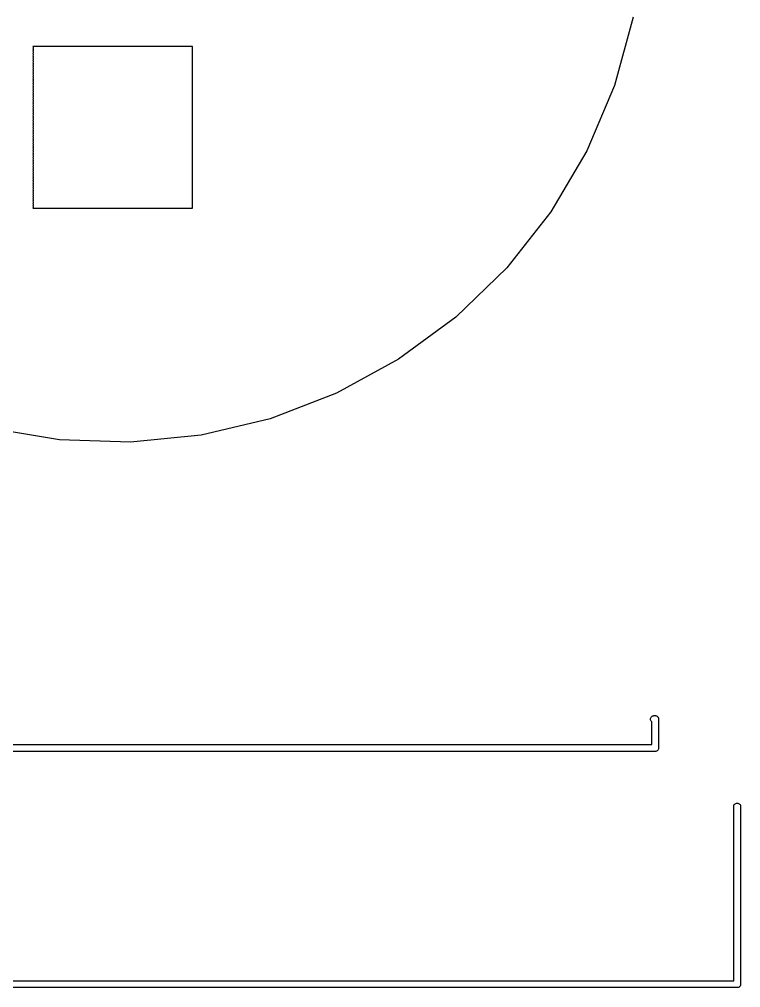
# Model space of a CAD drawing. Extents: x 1.13 to 10.7, y -7.15 to -1.11.
# Drawn here: x 1.836 to 2.328, y -7.082 to -6.421 of the extents above; entities that cross this region are included whole.
import ezdxf

# ---------------------------------------------------------------- set-up
doc = ezdxf.new("R2010")
doc.units = 0
doc.header["$MEASUREMENT"] = 0
doc.layers.add('BLACK', color=7, linetype='CONTINUOUS')

msp = doc.modelspace()

# ---------------------------------------------------------------- linework, layer by layer
at = {"layer": 'BLACK', "linetype": 'CONTINUOUS'}
for p, q in [((2.25495, -6.41978), (2.24216, -6.46645)), ((1.84554, -6.4398), (1.84564, -6.44013)), ((1.95446, -6.4398), (1.84554, -6.4398)), ((1.84564, -6.44105), (1.84554, -6.44138)), ((1.84554, -6.44138), (1.84564, -6.4417)), ((1.84564, -6.44263), (1.84554, -6.44295)), ((1.84554, -6.44295), (1.84564, -6.44328)), ((1.84564, -6.44013), (1.84568, -6.44059)), ((1.84568, -6.44059), (1.84564, -6.44105)), ((1.84564, -6.4417), (1.84568, -6.44217)), ((1.84568, -6.44217), (1.84564, -6.44263)), ((1.84564, -6.44328), (1.84568, -6.44374)), ((1.84568, -6.44374), (1.84564, -6.4442)), ((1.95432, -6.44059), (1.95436, -6.44013)), ((1.95436, -6.44105), (1.95432, -6.44059)), ((1.95432, -6.44217), (1.95436, -6.4417)), ((1.95436, -6.44263), (1.95432, -6.44217)), ((1.95432, -6.44374), (1.95436, -6.44328)), ((1.95436, -6.4442), (1.95432, -6.44374)), ((1.95436, -6.44013), (1.95446, -6.4398)), ((1.95446, -6.44138), (1.95436, -6.44105)), ((1.95436, -6.4417), (1.95446, -6.44138)), ((1.95446, -6.44295), (1.95436, -6.44263)), ((1.95436, -6.44328), (1.95446, -6.44295)), ((1.84564, -6.4442), (1.84554, -6.44453)), ((1.84554, -6.44453), (1.84564, -6.44485)), ((1.84564, -6.44578), (1.84554, -6.4461)), ((1.84554, -6.4461), (1.84564, -6.44643)), ((1.84564, -6.44735), (1.84554, -6.44768)), ((1.84554, -6.44768), (1.84564, -6.448)), ((1.84564, -6.44893), (1.84554, -6.44925)), ((1.84554, -6.44925), (1.84564, -6.44958)), ((1.84564, -6.44485), (1.84568, -6.44531)), ((1.84568, -6.44531), (1.84564, -6.44578)), ((1.84564, -6.44643), (1.84568, -6.44689)), ((1.84568, -6.44689), (1.84564, -6.44735)), ((1.84564, -6.448), (1.84568, -6.44846)), ((1.84568, -6.44846), (1.84564, -6.44893)), ((1.84564, -6.44958), (1.84568, -6.45004)), ((1.84568, -6.45004), (1.84564, -6.4505)), ((1.95432, -6.44531), (1.95436, -6.44485)), ((1.95436, -6.44578), (1.95432, -6.44531)), ((1.95432, -6.44689), (1.95436, -6.44643)), ((1.95436, -6.44735), (1.95432, -6.44689)), ((1.95432, -6.44846), (1.95436, -6.448)), ((1.95436, -6.44893), (1.95432, -6.44846)), ((1.95432, -6.45004), (1.95436, -6.44958)), ((1.95436, -6.4505), (1.95432, -6.45004)), ((1.95446, -6.44453), (1.95436, -6.4442)), ((1.95436, -6.44485), (1.95446, -6.44453)), ((1.95446, -6.4461), (1.95436, -6.44578)), ((1.95436, -6.44643), (1.95446, -6.4461)), ((1.95446, -6.44768), (1.95436, -6.44735)), ((1.95436, -6.448), (1.95446, -6.44768)), ((1.95446, -6.44925), (1.95436, -6.44893)), ((1.95436, -6.44958), (1.95446, -6.44925)), ((1.84564, -6.4505), (1.84554, -6.45083)), ((1.84554, -6.45083), (1.84564, -6.45115)), ((1.84564, -6.45208), (1.84554, -6.4524)), ((1.84554, -6.4524), (1.84564, -6.45273)), ((1.84564, -6.45365), (1.84554, -6.45398)), ((1.84554, -6.45398), (1.84564, -6.4543)), ((1.84564, -6.45523), (1.84554, -6.45555)), ((1.84554, -6.45555), (1.84564, -6.45588)), ((1.84564, -6.4568), (1.84554, -6.45713)), ((1.84564, -6.45115), (1.84568, -6.45161)), ((1.84568, -6.45161), (1.84564, -6.45208)), ((1.84564, -6.45273), (1.84568, -6.45319)), ((1.84568, -6.45319), (1.84564, -6.45365)), ((1.84564, -6.4543), (1.84568, -6.45476)), ((1.84568, -6.45476), (1.84564, -6.45523)), ((1.84564, -6.45588), (1.84568, -6.45634)), ((1.84568, -6.45634), (1.84564, -6.4568)), ((1.95432, -6.45161), (1.95436, -6.45115)), ((1.95436, -6.45208), (1.95432, -6.45161)), ((1.95432, -6.45319), (1.95436, -6.45273)), ((1.95436, -6.45365), (1.95432, -6.45319)), ((1.95432, -6.45476), (1.95436, -6.4543)), ((1.95436, -6.45523), (1.95432, -6.45476)), ((1.95432, -6.45634), (1.95436, -6.45588)), ((1.95436, -6.4568), (1.95432, -6.45634)), ((1.95446, -6.45083), (1.95436, -6.4505)), ((1.95436, -6.45115), (1.95446, -6.45083)), ((1.95446, -6.4524), (1.95436, -6.45208)), ((1.95436, -6.45273), (1.95446, -6.4524)), ((1.95446, -6.45398), (1.95436, -6.45365)), ((1.95436, -6.4543), (1.95446, -6.45398)), ((1.95446, -6.45555), (1.95436, -6.45523)), ((1.95436, -6.45588), (1.95446, -6.45555)), ((1.95446, -6.45713), (1.95436, -6.4568)), ((1.84554, -6.45713), (1.84564, -6.45745)), ((1.84564, -6.45838), (1.84554, -6.4587)), ((1.84554, -6.4587), (1.84564, -6.45903)), ((1.84564, -6.45995), (1.84554, -6.46028)), ((1.84554, -6.46028), (1.84564, -6.4606)), ((1.84564, -6.46153), (1.84554, -6.46185)), ((1.84554, -6.46185), (1.84564, -6.46217)), ((1.84564, -6.4631), (1.84554, -6.46343)), ((1.84554, -6.46343), (1.84564, -6.46375)), ((1.84564, -6.45745), (1.84568, -6.45791)), ((1.84568, -6.45791), (1.84564, -6.45838)), ((1.84564, -6.45903), (1.84568, -6.45949)), ((1.84568, -6.45949), (1.84564, -6.45995)), ((1.84564, -6.4606), (1.84568, -6.46106)), ((1.84568, -6.46106), (1.84564, -6.46153)), ((1.84564, -6.46217), (1.84568, -6.46264)), ((1.84568, -6.46264), (1.84564, -6.4631)), ((1.95432, -6.45791), (1.95436, -6.45745)), ((1.95436, -6.45838), (1.95432, -6.45791)), ((1.95432, -6.45949), (1.95436, -6.45903)), ((1.95436, -6.45995), (1.95432, -6.45949)), ((1.95432, -6.46106), (1.95436, -6.4606)), ((1.95436, -6.46153), (1.95432, -6.46106)), ((1.95432, -6.46264), (1.95436, -6.46217)), ((1.95436, -6.4631), (1.95432, -6.46264)), ((1.95436, -6.45745), (1.95446, -6.45713)), ((1.95446, -6.4587), (1.95436, -6.45838)), ((1.95436, -6.45903), (1.95446, -6.4587)), ((1.95446, -6.46028), (1.95436, -6.45995)), ((1.95436, -6.4606), (1.95446, -6.46028)), ((1.95446, -6.46185), (1.95436, -6.46153)), ((1.95436, -6.46217), (1.95446, -6.46185)), ((1.95446, -6.46343), (1.95436, -6.4631)), ((1.95436, -6.46375), (1.95446, -6.46343)), ((1.84564, -6.46468), (1.84554, -6.465)), ((1.84554, -6.465), (1.84564, -6.46532)), ((1.84564, -6.46625), (1.84554, -6.46657)), ((1.84554, -6.46657), (1.84564, -6.4669)), ((1.84564, -6.46783), (1.84554, -6.46815)), ((1.84554, -6.46815), (1.84564, -6.46847)), ((1.84564, -6.4694), (1.84554, -6.46972)), ((1.84554, -6.46972), (1.84564, -6.47005)), ((1.84564, -6.46375), (1.84568, -6.46421)), ((1.84568, -6.46421), (1.84564, -6.46468)), ((1.84564, -6.46532), (1.84568, -6.46579)), ((1.84568, -6.46579), (1.84564, -6.46625)), ((1.84564, -6.4669), (1.84568, -6.46736)), ((1.84568, -6.46736), (1.84564, -6.46783)), ((1.84564, -6.46847), (1.84568, -6.46894)), ((1.84568, -6.46894), (1.84564, -6.4694)), ((1.84564, -6.47005), (1.84568, -6.47051)), ((1.95432, -6.46421), (1.95436, -6.46375)), ((1.95436, -6.46468), (1.95432, -6.46421)), ((1.95432, -6.46579), (1.95436, -6.46532)), ((1.95436, -6.46625), (1.95432, -6.46579)), ((1.95432, -6.46736), (1.95436, -6.4669)), ((1.95436, -6.46783), (1.95432, -6.46736)), ((1.95432, -6.46894), (1.95436, -6.46847)), ((1.95436, -6.4694), (1.95432, -6.46894)), ((1.95432, -6.47051), (1.95436, -6.47005)), ((1.95446, -6.465), (1.95436, -6.46468)), ((1.95436, -6.46532), (1.95446, -6.465)), ((1.95446, -6.46657), (1.95436, -6.46625)), ((1.95436, -6.4669), (1.95446, -6.46657)), ((1.95446, -6.46815), (1.95436, -6.46783)), ((1.95436, -6.46847), (1.95446, -6.46815)), ((1.95446, -6.46972), (1.95436, -6.4694)), ((1.95436, -6.47005), (1.95446, -6.46972)), ((2.24216, -6.46645), (2.22327, -6.511)), ((1.84564, -6.47097), (1.84554, -6.4713)), ((1.84554, -6.4713), (1.84564, -6.47162)), ((1.84564, -6.47255), (1.84554, -6.47287)), ((1.84554, -6.47287), (1.84564, -6.4732)), ((1.84564, -6.47412), (1.84554, -6.47445)), ((1.84554, -6.47445), (1.84564, -6.47477)), ((1.84564, -6.4757), (1.84554, -6.47602)), ((1.84554, -6.47602), (1.84564, -6.47635)), ((1.84568, -6.47051), (1.84564, -6.47097)), ((1.84564, -6.47162), (1.84568, -6.47209)), ((1.84568, -6.47209), (1.84564, -6.47255)), ((1.84564, -6.4732), (1.84568, -6.47366)), ((1.84568, -6.47366), (1.84564, -6.47412)), ((1.84564, -6.47477), (1.84568, -6.47524)), ((1.84568, -6.47524), (1.84564, -6.4757)), ((1.84564, -6.47635), (1.84568, -6.47681)), ((1.95436, -6.47097), (1.95432, -6.47051)), ((1.95432, -6.47209), (1.95436, -6.47162)), ((1.95436, -6.47255), (1.95432, -6.47209)), ((1.95432, -6.47366), (1.95436, -6.4732)), ((1.95436, -6.47412), (1.95432, -6.47366)), ((1.95432, -6.47524), (1.95436, -6.47477)), ((1.95436, -6.4757), (1.95432, -6.47524)), ((1.95432, -6.47681), (1.95436, -6.47635)), ((1.95446, -6.4713), (1.95436, -6.47097)), ((1.95436, -6.47162), (1.95446, -6.4713)), ((1.95446, -6.47287), (1.95436, -6.47255)), ((1.95436, -6.4732), (1.95446, -6.47287)), ((1.95446, -6.47445), (1.95436, -6.47412)), ((1.95436, -6.47477), (1.95446, -6.47445)), ((1.95446, -6.47602), (1.95436, -6.4757)), ((1.95436, -6.47635), (1.95446, -6.47602)), ((1.84564, -6.47727), (1.84554, -6.4776)), ((1.84554, -6.4776), (1.84564, -6.47792)), ((1.84564, -6.47885), (1.84554, -6.47917)), ((1.84554, -6.47917), (1.84564, -6.4795)), ((1.84564, -6.48042), (1.84554, -6.48075)), ((1.84554, -6.48075), (1.84564, -6.48107)), ((1.84564, -6.482), (1.84554, -6.48232)), ((1.84554, -6.48232), (1.84564, -6.48265)), ((1.84568, -6.47681), (1.84564, -6.47727)), ((1.84564, -6.47792), (1.84568, -6.47839)), ((1.84568, -6.47839), (1.84564, -6.47885)), ((1.84564, -6.4795), (1.84568, -6.47996)), ((1.84568, -6.47996), (1.84564, -6.48042)), ((1.84564, -6.48107), (1.84568, -6.48154)), ((1.84568, -6.48154), (1.84564, -6.482)), ((1.84564, -6.48265), (1.84568, -6.48311)), ((1.84568, -6.48311), (1.84564, -6.48357)), ((1.95436, -6.47727), (1.95432, -6.47681)), ((1.95432, -6.47839), (1.95436, -6.47792)), ((1.95436, -6.47885), (1.95432, -6.47839)), ((1.95432, -6.47996), (1.95436, -6.4795)), ((1.95436, -6.48042), (1.95432, -6.47996)), ((1.95432, -6.48154), (1.95436, -6.48107)), ((1.95436, -6.482), (1.95432, -6.48154)), ((1.95432, -6.48311), (1.95436, -6.48265)), ((1.95436, -6.48357), (1.95432, -6.48311)), ((1.95446, -6.4776), (1.95436, -6.47727)), ((1.95436, -6.47792), (1.95446, -6.4776)), ((1.95446, -6.47917), (1.95436, -6.47885)), ((1.95436, -6.4795), (1.95446, -6.47917)), ((1.95446, -6.48075), (1.95436, -6.48042)), ((1.95436, -6.48107), (1.95446, -6.48075)), ((1.95446, -6.48232), (1.95436, -6.482)), ((1.95436, -6.48265), (1.95446, -6.48232)), ((1.84564, -6.48357), (1.84554, -6.4839)), ((1.84554, -6.4839), (1.84564, -6.48422)), ((1.84564, -6.48515), (1.84554, -6.48547)), ((1.84554, -6.48547), (1.84564, -6.4858)), ((1.84564, -6.48672), (1.84554, -6.48705)), ((1.84554, -6.48705), (1.84564, -6.48737)), ((1.84564, -6.4883), (1.84554, -6.48862)), ((1.84554, -6.48862), (1.84564, -6.48895)), ((1.84564, -6.48987), (1.84554, -6.4902)), ((1.84564, -6.48422), (1.84568, -6.48469)), ((1.84568, -6.48469), (1.84564, -6.48515)), ((1.84564, -6.4858), (1.84568, -6.48626)), ((1.84568, -6.48626), (1.84564, -6.48672)), ((1.84564, -6.48737), (1.84568, -6.48783)), ((1.84568, -6.48783), (1.84564, -6.4883)), ((1.84564, -6.48895), (1.84568, -6.48941)), ((1.84568, -6.48941), (1.84564, -6.48987)), ((1.95432, -6.48469), (1.95436, -6.48422)), ((1.95436, -6.48515), (1.95432, -6.48469)), ((1.95432, -6.48626), (1.95436, -6.4858)), ((1.95436, -6.48672), (1.95432, -6.48626)), ((1.95432, -6.48783), (1.95436, -6.48737)), ((1.95436, -6.4883), (1.95432, -6.48783)), ((1.95432, -6.48941), (1.95436, -6.48895)), ((1.95436, -6.48987), (1.95432, -6.48941)), ((1.95446, -6.4839), (1.95436, -6.48357)), ((1.95436, -6.48422), (1.95446, -6.4839)), ((1.95446, -6.48547), (1.95436, -6.48515)), ((1.95436, -6.4858), (1.95446, -6.48547)), ((1.95446, -6.48705), (1.95436, -6.48672)), ((1.95436, -6.48737), (1.95446, -6.48705)), ((1.95446, -6.48862), (1.95436, -6.4883)), ((1.95436, -6.48895), (1.95446, -6.48862)), ((1.95446, -6.4902), (1.95436, -6.48987)), ((1.84554, -6.4902), (1.84564, -6.49052)), ((1.84564, -6.49145), (1.84554, -6.49177)), ((1.84554, -6.49177), (1.84564, -6.4921)), ((1.84564, -6.49302), (1.84554, -6.49335)), ((1.84554, -6.49335), (1.84564, -6.49367)), ((1.84564, -6.4946), (1.84554, -6.49492)), ((1.84554, -6.49492), (1.84564, -6.49525)), ((1.84564, -6.49617), (1.84554, -6.4965)), ((1.84554, -6.4965), (1.84564, -6.49682)), ((1.84564, -6.49052), (1.84568, -6.49098)), ((1.84568, -6.49098), (1.84564, -6.49145)), ((1.84564, -6.4921), (1.84568, -6.49256)), ((1.84568, -6.49256), (1.84564, -6.49302)), ((1.84564, -6.49367), (1.84568, -6.49413)), ((1.84568, -6.49413), (1.84564, -6.4946)), ((1.84564, -6.49525), (1.84568, -6.49571)), ((1.84568, -6.49571), (1.84564, -6.49617)), ((1.95432, -6.49098), (1.95436, -6.49052)), ((1.95436, -6.49145), (1.95432, -6.49098)), ((1.95432, -6.49256), (1.95436, -6.4921)), ((1.95436, -6.49302), (1.95432, -6.49256)), ((1.95432, -6.49413), (1.95436, -6.49367)), ((1.95436, -6.4946), (1.95432, -6.49413)), ((1.95432, -6.49571), (1.95436, -6.49525)), ((1.95436, -6.49617), (1.95432, -6.49571)), ((1.95436, -6.49052), (1.95446, -6.4902)), ((1.95446, -6.49177), (1.95436, -6.49145)), ((1.95436, -6.4921), (1.95446, -6.49177)), ((1.95446, -6.49335), (1.95436, -6.49302)), ((1.95436, -6.49367), (1.95446, -6.49335)), ((1.95446, -6.49492), (1.95436, -6.4946)), ((1.95436, -6.49525), (1.95446, -6.49492)), ((1.95446, -6.4965), (1.95436, -6.49617)), ((1.95436, -6.49682), (1.95446, -6.4965)), ((1.84564, -6.49775), (1.84554, -6.49807)), ((1.84554, -6.49807), (1.84564, -6.4984)), ((1.84564, -6.49932), (1.84554, -6.49965)), ((1.84554, -6.49965), (1.84564, -6.49997)), ((1.84564, -6.5009), (1.84554, -6.50122)), ((1.84554, -6.50122), (1.84564, -6.50154)), ((1.84564, -6.50247), (1.84554, -6.5028)), ((1.84554, -6.5028), (1.84564, -6.50312)), ((1.84564, -6.49682), (1.84568, -6.49728)), ((1.84568, -6.49728), (1.84564, -6.49775)), ((1.84564, -6.4984), (1.84568, -6.49886)), ((1.84568, -6.49886), (1.84564, -6.49932)), ((1.84564, -6.49997), (1.84568, -6.50043)), ((1.84568, -6.50043), (1.84564, -6.5009)), ((1.84564, -6.50154), (1.84568, -6.50201)), ((1.84568, -6.50201), (1.84564, -6.50247)), ((1.84564, -6.50312), (1.84568, -6.50358)), ((1.95432, -6.49728), (1.95436, -6.49682)), ((1.95436, -6.49775), (1.95432, -6.49728)), ((1.95432, -6.49886), (1.95436, -6.4984)), ((1.95436, -6.49932), (1.95432, -6.49886)), ((1.95432, -6.50043), (1.95436, -6.49997)), ((1.95436, -6.5009), (1.95432, -6.50043)), ((1.95432, -6.50201), (1.95436, -6.50154)), ((1.95436, -6.50247), (1.95432, -6.50201)), ((1.95432, -6.50358), (1.95436, -6.50312)), ((1.95446, -6.49807), (1.95436, -6.49775)), ((1.95436, -6.4984), (1.95446, -6.49807)), ((1.95446, -6.49965), (1.95436, -6.49932)), ((1.95436, -6.49997), (1.95446, -6.49965)), ((1.95446, -6.50122), (1.95436, -6.5009)), ((1.95436, -6.50154), (1.95446, -6.50122)), ((1.95446, -6.5028), (1.95436, -6.50247)), ((1.95436, -6.50312), (1.95446, -6.5028)), ((1.84564, -6.50405), (1.84554, -6.50437)), ((1.84554, -6.50437), (1.84564, -6.50469)), ((1.84564, -6.50562), (1.84554, -6.50594)), ((1.84554, -6.50594), (1.84564, -6.50627)), ((1.84564, -6.5072), (1.84554, -6.50752)), ((1.84554, -6.50752), (1.84564, -6.50784)), ((1.84564, -6.50877), (1.84554, -6.50909)), ((1.84554, -6.50909), (1.84564, -6.50942)), ((1.84568, -6.50358), (1.84564, -6.50405)), ((1.84564, -6.50469), (1.84568, -6.50516)), ((1.84568, -6.50516), (1.84564, -6.50562)), ((1.84564, -6.50627), (1.84568, -6.50673)), ((1.84568, -6.50673), (1.84564, -6.5072)), ((1.84564, -6.50784), (1.84568, -6.50831)), ((1.84568, -6.50831), (1.84564, -6.50877)), ((1.84564, -6.50942), (1.84568, -6.50988)), ((1.95436, -6.50405), (1.95432, -6.50358)), ((1.95432, -6.50516), (1.95436, -6.50469)), ((1.95436, -6.50562), (1.95432, -6.50516)), ((1.95432, -6.50673), (1.95436, -6.50627)), ((1.95436, -6.5072), (1.95432, -6.50673)), ((1.95432, -6.50831), (1.95436, -6.50784)), ((1.95436, -6.50877), (1.95432, -6.50831)), ((1.95432, -6.50988), (1.95436, -6.50942)), ((1.95446, -6.50437), (1.95436, -6.50405)), ((1.95436, -6.50469), (1.95446, -6.50437)), ((1.95446, -6.50594), (1.95436, -6.50562)), ((1.95436, -6.50627), (1.95446, -6.50594)), ((1.95446, -6.50752), (1.95436, -6.5072)), ((1.95436, -6.50784), (1.95446, -6.50752)), ((1.95446, -6.50909), (1.95436, -6.50877)), ((1.95436, -6.50942), (1.95446, -6.50909)), ((1.84564, -6.51034), (1.84554, -6.51067)), ((1.84554, -6.51067), (1.84564, -6.51099)), ((1.84564, -6.51192), (1.84554, -6.51224)), ((1.84554, -6.51224), (1.84564, -6.51257)), ((1.84564, -6.51349), (1.84554, -6.51382)), ((1.84554, -6.51382), (1.84564, -6.51414)), ((1.84564, -6.51507), (1.84554, -6.51539)), ((1.84554, -6.51539), (1.84564, -6.51572)), ((1.84568, -6.50988), (1.84564, -6.51034)), ((1.84564, -6.51099), (1.84568, -6.51146)), ((1.84568, -6.51146), (1.84564, -6.51192)), ((1.84564, -6.51257), (1.84568, -6.51303)), ((1.84568, -6.51303), (1.84564, -6.51349)), ((1.84564, -6.51414), (1.84568, -6.51461)), ((1.84568, -6.51461), (1.84564, -6.51507)), ((1.84564, -6.51572), (1.84568, -6.51618)), ((1.84568, -6.51618), (1.84564, -6.51664)), ((1.95436, -6.51034), (1.95432, -6.50988)), ((1.95432, -6.51146), (1.95436, -6.51099)), ((1.95436, -6.51192), (1.95432, -6.51146)), ((1.95432, -6.51303), (1.95436, -6.51257)), ((1.95436, -6.51349), (1.95432, -6.51303)), ((1.95432, -6.51461), (1.95436, -6.51414)), ((1.95436, -6.51507), (1.95432, -6.51461)), ((1.95432, -6.51618), (1.95436, -6.51572)), ((1.95436, -6.51664), (1.95432, -6.51618)), ((1.95446, -6.51067), (1.95436, -6.51034)), ((1.95436, -6.51099), (1.95446, -6.51067)), ((1.95446, -6.51224), (1.95436, -6.51192)), ((1.95436, -6.51257), (1.95446, -6.51224)), ((1.95446, -6.51382), (1.95436, -6.51349)), ((1.95436, -6.51414), (1.95446, -6.51382)), ((1.95446, -6.51539), (1.95436, -6.51507)), ((1.95436, -6.51572), (1.95446, -6.51539)), ((2.22327, -6.511), (2.19862, -6.55263)), ((1.84564, -6.51664), (1.84554, -6.51697)), ((1.84554, -6.51697), (1.84564, -6.51729)), ((1.84564, -6.51822), (1.84554, -6.51854)), ((1.84554, -6.51854), (1.84564, -6.51887)), ((1.84564, -6.51979), (1.84554, -6.52012)), ((1.84554, -6.52012), (1.84564, -6.52044)), ((1.84564, -6.52137), (1.84554, -6.52169)), ((1.84554, -6.52169), (1.84564, -6.52202)), ((1.84564, -6.52294), (1.84554, -6.52327)), ((1.84564, -6.51729), (1.84568, -6.51776)), ((1.84568, -6.51776), (1.84564, -6.51822)), ((1.84564, -6.51887), (1.84568, -6.51933)), ((1.84568, -6.51933), (1.84564, -6.51979)), ((1.84564, -6.52044), (1.84568, -6.52091)), ((1.84568, -6.52091), (1.84564, -6.52137)), ((1.84564, -6.52202), (1.84568, -6.52248)), ((1.84568, -6.52248), (1.84564, -6.52294)), ((1.95432, -6.51776), (1.95436, -6.51729)), ((1.95436, -6.51822), (1.95432, -6.51776)), ((1.95432, -6.51933), (1.95436, -6.51887)), ((1.95436, -6.51979), (1.95432, -6.51933)), ((1.95432, -6.52091), (1.95436, -6.52044)), ((1.95436, -6.52137), (1.95432, -6.52091)), ((1.95432, -6.52248), (1.95436, -6.52202)), ((1.95436, -6.52294), (1.95432, -6.52248)), ((1.95446, -6.51697), (1.95436, -6.51664)), ((1.95436, -6.51729), (1.95446, -6.51697)), ((1.95446, -6.51854), (1.95436, -6.51822)), ((1.95436, -6.51887), (1.95446, -6.51854)), ((1.95446, -6.52012), (1.95436, -6.51979)), ((1.95436, -6.52044), (1.95446, -6.52012)), ((1.95446, -6.52169), (1.95436, -6.52137)), ((1.95436, -6.52202), (1.95446, -6.52169)), ((1.95446, -6.52327), (1.95436, -6.52294)), ((1.84554, -6.52327), (1.84564, -6.52359)), ((1.84564, -6.52452), (1.84554, -6.52484)), ((1.84554, -6.52484), (1.84564, -6.52517)), ((1.84564, -6.52609), (1.84554, -6.52642)), ((1.84554, -6.52642), (1.84564, -6.52674)), ((1.84564, -6.52767), (1.84554, -6.52799)), ((1.84554, -6.52799), (1.84564, -6.52832)), ((1.84564, -6.52924), (1.84554, -6.52957)), ((1.84554, -6.52957), (1.84564, -6.52989)), ((1.84564, -6.52359), (1.84568, -6.52406)), ((1.84568, -6.52406), (1.84564, -6.52452)), ((1.84564, -6.52517), (1.84568, -6.52563)), ((1.84568, -6.52563), (1.84564, -6.52609)), ((1.84564, -6.52674), (1.84568, -6.5272)), ((1.84568, -6.5272), (1.84564, -6.52767)), ((1.84564, -6.52832), (1.84568, -6.52878)), ((1.84568, -6.52878), (1.84564, -6.52924)), ((1.95432, -6.52406), (1.95436, -6.52359)), ((1.95436, -6.52452), (1.95432, -6.52406)), ((1.95432, -6.52563), (1.95436, -6.52517)), ((1.95436, -6.52609), (1.95432, -6.52563)), ((1.95432, -6.5272), (1.95436, -6.52674)), ((1.95436, -6.52767), (1.95432, -6.5272)), ((1.95432, -6.52878), (1.95436, -6.52832)), ((1.95436, -6.52924), (1.95432, -6.52878)), ((1.95436, -6.52359), (1.95446, -6.52327)), ((1.95446, -6.52484), (1.95436, -6.52452)), ((1.95436, -6.52517), (1.95446, -6.52484)), ((1.95446, -6.52642), (1.95436, -6.52609)), ((1.95436, -6.52674), (1.95446, -6.52642)), ((1.95446, -6.52799), (1.95436, -6.52767)), ((1.95436, -6.52832), (1.95446, -6.52799)), ((1.95446, -6.52957), (1.95436, -6.52924)), ((1.95436, -6.52989), (1.95446, -6.52957)), ((1.84564, -6.53082), (1.84554, -6.53114)), ((1.84554, -6.53114), (1.84564, -6.53147)), ((1.84564, -6.53239), (1.84554, -6.53272)), ((1.84554, -6.53272), (1.84564, -6.53304)), ((1.84564, -6.53397), (1.84554, -6.53429)), ((1.84554, -6.53429), (1.84564, -6.53462)), ((1.84564, -6.53554), (1.84554, -6.53587)), ((1.84554, -6.53587), (1.84564, -6.53619)), ((1.84564, -6.52989), (1.84568, -6.53035)), ((1.84568, -6.53035), (1.84564, -6.53082)), ((1.84564, -6.53147), (1.84568, -6.53193)), ((1.84568, -6.53193), (1.84564, -6.53239)), ((1.84564, -6.53304), (1.84568, -6.5335)), ((1.84568, -6.5335), (1.84564, -6.53397)), ((1.84564, -6.53462), (1.84568, -6.53508)), ((1.84568, -6.53508), (1.84564, -6.53554)), ((1.84564, -6.53619), (1.84568, -6.53665)), ((1.95432, -6.53035), (1.95436, -6.52989)), ((1.95436, -6.53082), (1.95432, -6.53035)), ((1.95432, -6.53193), (1.95436, -6.53147)), ((1.95436, -6.53239), (1.95432, -6.53193)), ((1.95432, -6.5335), (1.95436, -6.53304)), ((1.95436, -6.53397), (1.95432, -6.5335)), ((1.95432, -6.53508), (1.95436, -6.53462)), ((1.95436, -6.53554), (1.95432, -6.53508)), ((1.95432, -6.53665), (1.95436, -6.53619)), ((1.95446, -6.53114), (1.95436, -6.53082)), ((1.95436, -6.53147), (1.95446, -6.53114)), ((1.95446, -6.53272), (1.95436, -6.53239)), ((1.95436, -6.53304), (1.95446, -6.53272)), ((1.95446, -6.53429), (1.95436, -6.53397)), ((1.95436, -6.53462), (1.95446, -6.53429)), ((1.95446, -6.53587), (1.95436, -6.53554)), ((1.95436, -6.53619), (1.95446, -6.53587)), ((1.84564, -6.53712), (1.84554, -6.53744)), ((1.84554, -6.53744), (1.84564, -6.53777)), ((1.84564, -6.53869), (1.84554, -6.53902)), ((1.84554, -6.53902), (1.84564, -6.53934)), ((1.84564, -6.54027), (1.84554, -6.54059)), ((1.84554, -6.54059), (1.84564, -6.54091)), ((1.84564, -6.54184), (1.84554, -6.54217)), ((1.84554, -6.54217), (1.84564, -6.54249)), ((1.84568, -6.53665), (1.84564, -6.53712)), ((1.84564, -6.53777), (1.84568, -6.53823)), ((1.84568, -6.53823), (1.84564, -6.53869)), ((1.84564, -6.53934), (1.84568, -6.5398)), ((1.84568, -6.5398), (1.84564, -6.54027)), ((1.84564, -6.54091), (1.84568, -6.54138)), ((1.84568, -6.54138), (1.84564, -6.54184)), ((1.84564, -6.54249), (1.84568, -6.54295)), ((1.95436, -6.53712), (1.95432, -6.53665)), ((1.95432, -6.53823), (1.95436, -6.53777)), ((1.95436, -6.53869), (1.95432, -6.53823)), ((1.95432, -6.5398), (1.95436, -6.53934)), ((1.95436, -6.54027), (1.95432, -6.5398)), ((1.95432, -6.54138), (1.95436, -6.54091)), ((1.95436, -6.54184), (1.95432, -6.54138)), ((1.95432, -6.54295), (1.95436, -6.54249)), ((1.95446, -6.53744), (1.95436, -6.53712)), ((1.95436, -6.53777), (1.95446, -6.53744)), ((1.95446, -6.53902), (1.95436, -6.53869)), ((1.95436, -6.53934), (1.95446, -6.53902)), ((1.95446, -6.54059), (1.95436, -6.54027)), ((1.95436, -6.54091), (1.95446, -6.54059)), ((1.95446, -6.54217), (1.95436, -6.54184)), ((1.95436, -6.54249), (1.95446, -6.54217)), ((1.84564, -6.54342), (1.84554, -6.54374)), ((1.84554, -6.54374), (1.84564, -6.54406)), ((1.84564, -6.54499), (1.84554, -6.54531)), ((1.84554, -6.54531), (1.84564, -6.54564)), ((1.84564, -6.54657), (1.84554, -6.54689)), ((1.84554, -6.54689), (1.84564, -6.54721)), ((1.84564, -6.54814), (1.84554, -6.54846)), ((1.84554, -6.54846), (1.84564, -6.54879)), ((1.84568, -6.54295), (1.84564, -6.54342)), ((1.84564, -6.54406), (1.84568, -6.54453)), ((1.84568, -6.54453), (1.84564, -6.54499)), ((1.84564, -6.54564), (1.84568, -6.5461)), ((1.84568, -6.5461), (1.84564, -6.54657)), ((1.84564, -6.54721), (1.84568, -6.54768)), ((1.84568, -6.54768), (1.84564, -6.54814)), ((1.84564, -6.54879), (1.84568, -6.54925)), ((1.84568, -6.54925), (1.84564, -6.54972)), ((1.95436, -6.54342), (1.95432, -6.54295)), ((1.95432, -6.54453), (1.95436, -6.54406)), ((1.95436, -6.54499), (1.95432, -6.54453)), ((1.95432, -6.5461), (1.95436, -6.54564)), ((1.95436, -6.54657), (1.95432, -6.5461)), ((1.95432, -6.54768), (1.95436, -6.54721)), ((1.95436, -6.54814), (1.95432, -6.54768)), ((1.95432, -6.54925), (1.95436, -6.54879)), ((1.95436, -6.54972), (1.95432, -6.54925)), ((1.95446, -6.54374), (1.95436, -6.54342)), ((1.95436, -6.54406), (1.95446, -6.54374)), ((1.95446, -6.54531), (1.95436, -6.54499)), ((1.95436, -6.54564), (1.95446, -6.54531)), ((1.95446, -6.54689), (1.95436, -6.54657)), ((1.95436, -6.54721), (1.95446, -6.54689)), ((1.95446, -6.54846), (1.95436, -6.54814)), ((1.95436, -6.54879), (1.95446, -6.54846)), ((1.84564, -6.54972), (1.84554, -6.55004)), ((1.84554, -6.55004), (1.95446, -6.55004)), ((1.95446, -6.55004), (1.95436, -6.54972)), ((2.19862, -6.55263), (2.16863, -6.5906)), ((2.16863, -6.5906), (2.13385, -6.62424)), ((2.13385, -6.62424), (2.0949, -6.65294)), ((2.0949, -6.65294), (2.05246, -6.67619)), ((2.05246, -6.67619), (2.00731, -6.69358)), ((2.00731, -6.69358), (1.96025, -6.7048)), ((1.86374, -6.70802), (1.81603, -6.69998)), ((1.96025, -6.7048), (1.9121, -6.70964)), ((1.9121, -6.70964), (1.86374, -6.70802)), ((2.26672, -6.89843), (2.26677, -6.89796)), ((2.26677, -6.89889), (2.26672, -6.89843)), ((2.26677, -6.89796), (2.2669, -6.89752)), ((2.2669, -6.89933), (2.26677, -6.89889)), ((2.2669, -6.89752), (2.26712, -6.89711)), ((2.26712, -6.89974), (2.2669, -6.89933)), ((2.26712, -6.89711), (2.26742, -6.89675)), ((2.26742, -6.89675), (2.26778, -6.89645)), ((2.26778, -6.89645), (2.26819, -6.89623)), ((2.26819, -6.89623), (2.26863, -6.8961)), ((2.26863, -6.8961), (2.26898, -6.89606)), ((2.26898, -6.89606), (2.26977, -6.89606)), ((2.26977, -6.89606), (2.26988, -6.89605)), ((2.26988, -6.89605), (2.27, -6.89606)), ((2.27, -6.89606), (2.27034, -6.8961)), ((2.27034, -6.8961), (2.27079, -6.89623)), ((2.27079, -6.89623), (2.2712, -6.89645)), ((2.2712, -6.89645), (2.27156, -6.89675)), ((2.27156, -6.89675), (2.27186, -6.89711)), ((2.27186, -6.89711), (2.27207, -6.89752)), ((2.27207, -6.89752), (2.27221, -6.89796)), ((2.27221, -6.89796), (2.27226, -6.89843)), ((2.27226, -6.89843), (2.27224, -6.89854)), ((2.27224, -6.89854), (2.27224, -6.91799)), ((2.26742, -6.9001), (2.26712, -6.89974)), ((2.26752, -6.90019), (2.26742, -6.9001)), ((2.26752, -6.91575), (2.26752, -6.90019)), ((1.52303, -6.91575), (2.26752, -6.91575)), ((2.27207, -6.91902), (2.27186, -6.91943)), ((2.27221, -6.91857), (2.27207, -6.91902)), ((2.27226, -6.91811), (2.27221, -6.91857)), ((2.27224, -6.91799), (2.27226, -6.91811)), ((2.26977, -6.92047), (1.52079, -6.92047)), ((2.26988, -6.92048), (2.26977, -6.92047)), ((2.27, -6.92047), (2.26988, -6.92048)), ((2.27034, -6.92044), (2.27, -6.92047)), ((2.27, -6.92047), (2.27, -6.92047)), ((2.27079, -6.9203), (2.27034, -6.92044)), ((2.2712, -6.92008), (2.27079, -6.9203)), ((2.27156, -6.91979), (2.2712, -6.92008)), ((2.27186, -6.91943), (2.27156, -6.91979)), ((2.32343, -6.95795), (2.32346, -6.95761)), ((2.32343, -7.07677), (2.32343, -6.95795)), ((2.32346, -6.95761), (2.32359, -6.95716)), ((2.32359, -6.95716), (2.32381, -6.95675)), ((2.32381, -6.95675), (2.32411, -6.95639)), ((2.32411, -6.95639), (2.32447, -6.9561)), ((2.32447, -6.9561), (2.32488, -6.95588)), ((2.32488, -6.95588), (2.32532, -6.95574)), ((2.32532, -6.95574), (2.32579, -6.9557)), ((2.32579, -6.9557), (2.32625, -6.95574)), ((2.32625, -6.95574), (2.3267, -6.95588)), ((2.3267, -6.95588), (2.32711, -6.9561)), ((2.32711, -6.9561), (2.32747, -6.95639)), ((2.32747, -6.95639), (2.32776, -6.95675)), ((2.32776, -6.95675), (2.32798, -6.95716)), ((2.32798, -6.95716), (2.32812, -6.95761)), ((2.32812, -6.95761), (2.32815, -6.95795)), ((2.32815, -6.95795), (2.32815, -7.07902)), ((1.46713, -7.07677), (2.32343, -7.07677)), ((2.32567, -7.0815), (1.46488, -7.0815)), ((2.32579, -7.08151), (2.32567, -7.0815)), ((2.3259, -7.0815), (2.32579, -7.08151)), ((2.32625, -7.08146), (2.3259, -7.0815)), ((2.3259, -7.0815), (2.3259, -7.0815)), ((2.3267, -7.08133), (2.32625, -7.08146)), ((2.32711, -7.08111), (2.3267, -7.08133)), ((2.32747, -7.08081), (2.32711, -7.08111)), ((2.32776, -7.08045), (2.32747, -7.08081)), ((2.32798, -7.08004), (2.32776, -7.08045)), ((2.32812, -7.0796), (2.32798, -7.08004)), ((2.32816, -7.07913), (2.32812, -7.0796)), ((2.32815, -7.07902), (2.32816, -7.07913))]:
    msp.add_line(p, q, dxfattribs=at)

doc.saveas('drawing.dxf')
